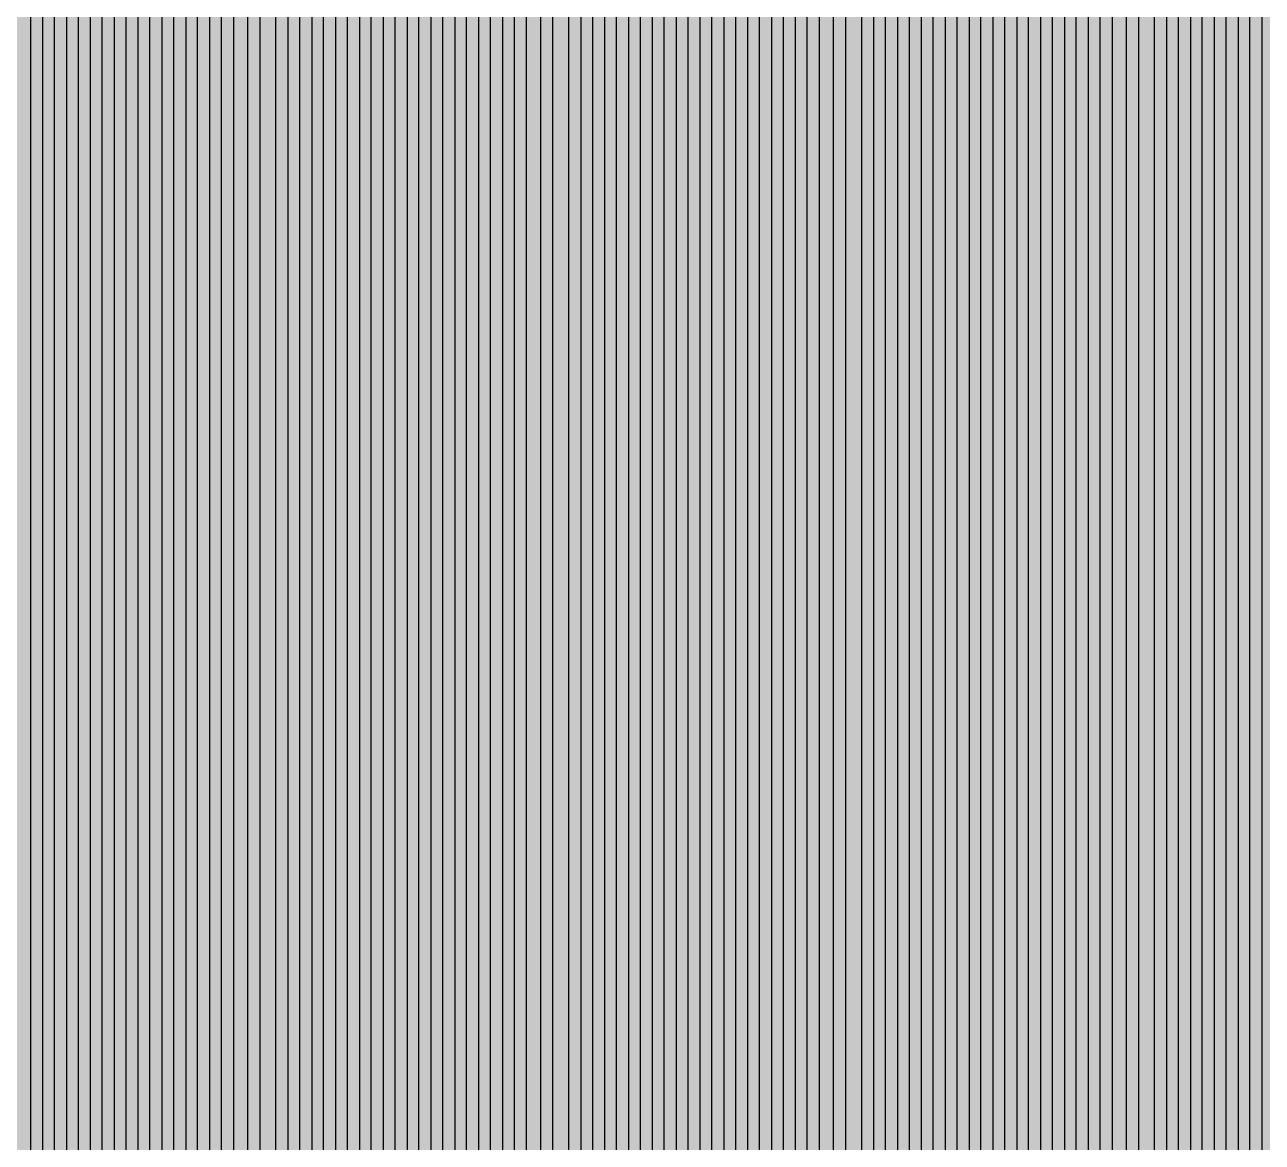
# Model space of a CAD drawing. Header units: metres. Extents: x -7220 to 10980, y -29667 to 1833.
# Drawn here: x 2239 to 2602.4, y -15556.4 to -15228.3 of the extents above; entities that cross this region are included whole.
import ezdxf

# ---------------------------------------------------------------- set-up
doc = ezdxf.new("R2010")
doc.units = ezdxf.units.M
doc.layers.add('Metal1', color=4, linetype='CONTINUOUS')
doc.layers.add('Polyimide', color=7, linetype='CONTINUOUS')

msp = doc.modelspace()

# ---------------------------------------------------------------- hatches: boundary and pattern name
at = {"layer": 'Polyimide'}
msp.add_hatch(color=7, dxfattribs=at).paths.add_polyline_path([(4099.45, -13861.55), (4142.64, -14152.77), (4214.18, -14438.35), (4313.36, -14715.55), (4439.24, -14981.69), (4590.59, -15234.21), (4765.97, -15470.68), (4963.68, -15688.82), (5181.82, -15886.53), (5418.29, -16061.91), (5670.81, -16213.26), (5936.95, -16339.14), (6214.15, -16438.32), (6499.73, -16509.85), (6790.95, -16553.05), (7085, -16567.5), (9980.38, -16567.5), (10058.79, -16571.35), (10136.45, -16582.87), (10212.6, -16601.95), (10286.52, -16628.4), (10357.49, -16661.96), (10424.83, -16702.32), (10487.89, -16749.09), (10546.06, -16801.81), (10598.78, -16859.98), (10645.55, -16923.04), (10685.91, -16990.38), (10719.48, -17061.35), (10745.93, -17135.27), (10765, -17211.43), (10776.52, -17289.08), (10780.38, -17367.5), (10780.38, -21957.3), (10741.61, -22012.91), (10705.97, -22070.59), (10673.58, -22130.14), (10644.53, -22191.39), (10618.92, -22254.16), (10596.82, -22318.25), (10578.3, -22383.46), (10563.41, -22449.6), (10552.21, -22516.46), (10544.72, -22583.84), (10540.97, -22651.53), (10540.97, -22719.32), (10544.72, -22787.01), (10552.21, -22854.38), (10563.41, -22921.24), (10578.3, -22987.38), (10596.82, -23052.6), (10618.92, -23116.68), (10644.53, -23179.45), (10673.58, -23240.71), (10705.97, -23300.26), (10741.61, -23357.93), (10780.38, -23413.54), (10780.38, -28667.5), (10776.52, -28745.91), (10765, -28823.57), (10745.93, -28899.73), (10719.48, -28973.65), (10685.91, -29044.62), (10645.55, -29111.96), (10598.78, -29175.01), (10546.06, -29233.19), (10487.89, -29285.91), (10424.83, -29332.68), (10357.49, -29373.04), (10286.52, -29406.6), (10212.6, -29433.05), (10136.45, -29452.13), (10058.79, -29463.65), (9980.38, -29467.5), (-6219.63, -29467.5), (-6298.04, -29463.65), (-6375.7, -29452.13), (-6451.85, -29433.05), (-6525.77, -29406.6), (-6596.74, -29373.04), (-6664.08, -29332.68), (-6727.14, -29285.91), (-6785.31, -29233.19), (-6838.03, -29175.01), (-6884.8, -29111.96), (-6925.16, -29044.62), (-6958.73, -28973.65), (-6985.18, -28899.73), (-7004.25, -28823.57), (-7015.77, -28745.91), (-7019.63, -28667.5), (-7019.63, -23426.32), (-6979.36, -23370.07), (-6942.33, -23311.63), (-6908.66, -23251.2), (-6878.45, -23188.96), (-6851.81, -23125.12), (-6828.81, -23059.88), (-6809.53, -22993.44), (-6794.04, -22926.02), (-6782.37, -22857.83), (-6774.57, -22789.09), (-6770.67, -22720.02), (-6770.67, -22650.84), (-6774.57, -22581.77), (-6782.37, -22513.03), (-6794.04, -22444.84), (-6809.53, -22377.42), (-6828.81, -22310.98), (-6851.81, -22245.74), (-6878.45, -22181.89), (-6908.66, -22119.66), (-6942.33, -22059.22), (-6979.36, -22000.79), (-7019.63, -21944.54), (-7019.63, -17367.5), (-7015.77, -17289.08), (-7004.25, -17211.43), (-6985.18, -17135.27), (-6958.73, -17061.35), (-6925.16, -16990.38), (-6884.8, -16923.04), (-6838.03, -16859.98), (-6785.31, -16801.81), (-6727.14, -16749.09), (-6664.08, -16702.32), (-6596.74, -16661.96), (-6525.77, -16628.4), (-6451.85, -16601.95), (-6375.7, -16582.87), (-6298.04, -16571.35), (-6219.63, -16567.5), (-3314, -16567.5), (-3019.95, -16553.05), (-2728.73, -16509.85), (-2443.15, -16438.32), (-2165.95, -16339.14), (-1899.81, -16213.26), (-1647.29, -16061.91), (-1410.82, -15886.53), (-1192.68, -15688.82), (-994.97, -15470.68), (-819.59, -15234.21), (-668.24, -14981.69), (-542.36, -14715.55), (-443.18, -14438.35), (-371.64, -14152.77), (-328.45, -13861.55), (-314, -13567.5), (-314, -13373.48), (-317.45, -13328.11), (-327.72, -13283.78), (-344.58, -13241.52), (-367.63, -13202.3), (-396.35, -13167.01), (-430.08, -13136.47), (-468.03, -13111.38), (-509.35, -13092.32), (-509.35, -13092.32), (-578.18, -13061.27), (-642.2, -13021.24), (-700.26, -12972.96), (-751.3, -12917.31), (-794.39, -12855.3), (-828.74, -12788.06), (-853.73, -12716.8), (-868.91, -12642.84), (-874, -12567.5), (-868.91, -12492.16), (-853.73, -12418.19), (-828.74, -12346.94), (-794.39, -12279.7), (-751.3, -12217.69), (-700.26, -12162.04), (-642.2, -12113.76), (-578.18, -12073.73), (-509.35, -12042.68), (-509.35, -12042.68), (-468.03, -12023.62), (-430.08, -11998.53), (-396.35, -11967.99), (-367.63, -11932.7), (-344.58, -11893.47), (-327.72, -11851.21), (-317.45, -11806.89), (-314, -11761.52), (-314, -11074.31), (-317.45, -11028.94), (-327.72, -10984.62), (-344.58, -10942.36), (-367.63, -10903.13), (-396.35, -10867.84), (-430.08, -10837.3), (-468.03, -10812.21), (-509.35, -10793.16), (-509.35, -10793.16), (-578.18, -10762.1), (-642.2, -10722.07), (-700.26, -10673.8), (-751.3, -10618.15), (-794.39, -10556.13), (-828.74, -10488.89), (-853.73, -10417.64), (-868.91, -10343.67), (-874, -10268.33), (-868.91, -10192.99), (-853.73, -10119.03), (-828.74, -10047.77), (-794.39, -9980.53), (-751.3, -9918.52), (-700.26, -9862.87), (-642.2, -9814.59), (-578.18, -9774.56), (-509.35, -9743.51), (-509.35, -9743.51), (-468.03, -9724.45), (-430.08, -9699.36), (-396.35, -9668.82), (-367.63, -9633.53), (-344.58, -9594.31), (-327.72, -9552.05), (-317.45, -9507.72), (-314, -9462.35), (-314, -8775.14), (-317.45, -8729.78), (-327.72, -8685.45), (-344.58, -8643.19), (-367.63, -8603.96), (-396.35, -8568.68), (-430.08, -8538.14), (-468.03, -8513.05), (-509.35, -8493.99), (-509.35, -8493.99), (-578.18, -8462.94), (-642.2, -8422.91), (-700.26, -8374.63), (-751.3, -8318.98), (-794.39, -8256.97), (-828.74, -8189.73), (-853.73, -8118.47), (-868.91, -8044.5), (-874, -7969.17), (-868.91, -7893.83), (-853.73, -7819.86), (-828.74, -7748.61), (-794.39, -7681.36), (-751.3, -7619.35), (-700.26, -7563.7), (-642.2, -7515.42), (-578.18, -7475.4), (-509.35, -7444.34), (-509.35, -7444.34), (-468.03, -7425.28), (-430.08, -7400.2), (-396.35, -7369.66), (-367.63, -7334.37), (-344.58, -7295.14), (-327.72, -7252.88), (-317.45, -7208.56), (-314, -7163.19), (-314, -6475.98), (-317.45, -6430.61), (-327.72, -6386.29), (-344.58, -6344.02), (-367.63, -6304.8), (-396.35, -6269.51), (-430.08, -6238.97), (-468.03, -6213.88), (-509.35, -6194.82), (-509.35, -6194.82), (-578.18, -6163.77), (-642.2, -6123.74), (-700.26, -6075.46), (-751.3, -6019.81), (-794.39, -5957.8), (-828.74, -5890.56), (-853.73, -5819.31), (-868.91, -5745.34), (-874, -5670), (-868.91, -5594.66), (-853.73, -5520.69), (-828.74, -5449.44), (-794.39, -5382.2), (-751.3, -5320.19), (-700.26, -5264.54), (-642.2, -5216.26), (-578.18, -5176.23), (-509.35, -5145.18), (-509.35, -5145.18), (-468.03, -5126.12), (-430.08, -5101.03), (-396.35, -5070.49), (-367.63, -5035.2), (-344.58, -4995.98), (-327.72, -4953.71), (-317.45, -4909.39), (-314, -4864.02), (-314, 380), (-314, 1532.5), (-269, 1532.5), (-268.78, 1525.63), (-268.1, 1518.79), (-266.98, 1512.02), (-265.42, 1505.32), (-263.43, 1498.75), (-261.01, 1492.32), (-258.17, 1486.06), (-254.93, 1480), (-251.3, 1474.17), (-247.3, 1468.58), (-242.94, 1463.27), (-238.25, 1458.25), (-233.23, 1453.56), (-227.92, 1449.2), (-222.33, 1445.2), (-216.5, 1441.57), (-210.44, 1438.33), (-204.18, 1435.49), (-197.75, 1433.07), (-191.18, 1431.08), (-184.48, 1429.52), (-177.71, 1428.4), (-170.87, 1427.72), (-164, 1427.5), (-157.13, 1427.72), (-150.29, 1428.4), (-143.52, 1429.52), (-136.82, 1431.08), (-130.25, 1433.07), (-123.82, 1435.49), (-117.56, 1438.33), (-111.5, 1441.57), (-105.67, 1445.2), (-100.08, 1449.2), (-94.77, 1453.56), (-89.75, 1458.25), (-85.06, 1463.27), (-80.7, 1468.58), (-76.7, 1474.17), (-73.07, 1480), (-69.83, 1486.06), (-66.99, 1492.32), (-64.57, 1498.75), (-62.58, 1505.32), (-61.02, 1512.02), (-59.9, 1518.79), (-59.22, 1525.63), (-59, 1532.5), (1786, 1532.5), (3835, 1532.5), (3835.21, 1539.04), (3835.86, 1545.55), (3836.92, 1552.01), (3838.41, 1558.38), (3840.31, 1564.64), (3842.61, 1570.77), (3845.31, 1576.73), (3848.4, 1582.5), (3851.85, 1588.06), (3855.66, 1593.38), (3859.82, 1598.43), (3864.29, 1603.21), (3869.07, 1607.68), (3874.12, 1611.84), (3879.44, 1615.65), (3885, 1619.1), (3890.77, 1622.19), (3896.73, 1624.89), (3902.86, 1627.19), (3909.12, 1629.09), (3915.49, 1630.58), (3921.95, 1631.64), (3928.46, 1632.29), (3935, 1632.5), (3941.54, 1632.29), (3948.05, 1631.64), (3954.51, 1630.58), (3960.88, 1629.09), (3967.14, 1627.19), (3973.27, 1624.89), (3979.23, 1622.19), (3985, 1619.1), (3990.56, 1615.65), (3995.88, 1611.84), (4000.93, 1607.68), (4005.71, 1603.21), (4010.18, 1598.43), (4014.34, 1593.38), (4018.15, 1588.06), (4021.6, 1582.5), (4024.69, 1576.73), (4027.39, 1570.77), (4029.69, 1564.64), (4031.59, 1558.38), (4033.08, 1552.01), (4034.14, 1545.55), (4034.79, 1539.04), (4035, 1532.5), (4085, 1532.5), (4085, 380), (4085, 330), (4085, -4864.02), (4088.45, -4909.39), (4098.72, -4953.71), (4115.58, -4995.98), (4138.63, -5035.2), (4167.35, -5070.49), (4201.08, -5101.03), (4239.03, -5126.12), (4280.35, -5145.18), (4280.35, -5145.18), (4349.18, -5176.23), (4413.2, -5216.26), (4471.26, -5264.54), (4522.3, -5320.19), (4565.39, -5382.2), (4599.74, -5449.44), (4624.73, -5520.69), (4639.91, -5594.66), (4645, -5670), (4639.91, -5745.34), (4624.73, -5819.31), (4599.74, -5890.56), (4565.39, -5957.8), (4522.3, -6019.81), (4471.26, -6075.46), (4413.2, -6123.74), (4349.18, -6163.77), (4280.35, -6194.82), (4239.03, -6213.88), (4201.08, -6238.97), (4167.35, -6269.51), (4138.63, -6304.8), (4115.58, -6344.02), (4098.72, -6386.29), (4088.45, -6430.61), (4085, -6475.98), (4085, -13567.5), (4099.45, -13861.55)])

# ---------------------------------------------------------------- linework, layer by layer
at = {"layer": 'Metal1'}
for points in [[(2240.75, -15575.7), (2240.75, -15552.84), (2240.75, -15529.98), (2240.75, -15507.13), (2240.75, -15484.27), (2240.75, -15461.41), (2240.75, -15438.56), (2240.75, -15415.7), (2240.75, -15392.84), (2240.75, -15369.99), (2240.75, -15347.13), (2240.75, -15324.27), (2240.75, -15301.42), (2240.75, -15278.56), (2240.75, -15255.7), (2240.75, -15232.85), (2240.75, -15209.99)], [(2244.25, -15209.99), (2244.25, -15232.85), (2244.25, -15255.7), (2244.25, -15278.56), (2244.25, -15301.42), (2244.25, -15324.27), (2244.25, -15347.13), (2244.25, -15369.99), (2244.25, -15392.84), (2244.25, -15415.7), (2244.25, -15438.56), (2244.25, -15461.41), (2244.25, -15484.27), (2244.25, -15507.13), (2244.25, -15529.98), (2244.25, -15552.84), (2244.25, -15575.7)], [(2247.75, -15575.7), (2247.75, -15552.84), (2247.75, -15529.98), (2247.75, -15507.13), (2247.75, -15484.27), (2247.75, -15461.41), (2247.75, -15438.56), (2247.75, -15415.7), (2247.75, -15392.84), (2247.75, -15369.99), (2247.75, -15347.13), (2247.75, -15324.27), (2247.75, -15301.42), (2247.75, -15278.56), (2247.75, -15255.7), (2247.75, -15232.85), (2247.75, -15209.99)], [(2251.25, -15209.99), (2251.25, -15232.85), (2251.25, -15255.7), (2251.25, -15278.56), (2251.25, -15301.42), (2251.25, -15324.27), (2251.25, -15347.13), (2251.25, -15369.99), (2251.25, -15392.84), (2251.25, -15415.7), (2251.25, -15438.56), (2251.25, -15461.41), (2251.25, -15484.27), (2251.25, -15507.13), (2251.25, -15529.98), (2251.25, -15552.84), (2251.25, -15575.7)], [(2254.75, -15575.7), (2254.75, -15552.84), (2254.75, -15529.98), (2254.75, -15507.13), (2254.75, -15484.27), (2254.75, -15461.41), (2254.75, -15438.56), (2254.75, -15415.7), (2254.75, -15392.84), (2254.75, -15369.99), (2254.75, -15347.13), (2254.75, -15324.27), (2254.75, -15301.42), (2254.75, -15278.56), (2254.75, -15255.7), (2254.75, -15232.85), (2254.75, -15209.99)], [(2258.25, -15209.99), (2258.25, -15232.85), (2258.25, -15255.7), (2258.25, -15278.56), (2258.25, -15301.42), (2258.25, -15324.27), (2258.25, -15347.13), (2258.25, -15369.99), (2258.25, -15392.84), (2258.25, -15415.7), (2258.25, -15438.56), (2258.25, -15461.41), (2258.25, -15484.27), (2258.25, -15507.13), (2258.25, -15529.98), (2258.25, -15552.84), (2258.25, -15575.7)], [(2261.75, -15575.7), (2261.75, -15552.84), (2261.75, -15529.98), (2261.75, -15507.13), (2261.75, -15484.27), (2261.75, -15461.41), (2261.75, -15438.56), (2261.75, -15415.7), (2261.75, -15392.84), (2261.75, -15369.99), (2261.75, -15347.13), (2261.75, -15324.27), (2261.75, -15301.42), (2261.75, -15278.56), (2261.75, -15255.7), (2261.75, -15232.85), (2261.75, -15209.99)], [(2265.25, -15209.99), (2265.25, -15232.85), (2265.25, -15255.7), (2265.25, -15278.56), (2265.25, -15301.42), (2265.25, -15324.27), (2265.25, -15347.13), (2265.25, -15369.99), (2265.25, -15392.84), (2265.25, -15415.7), (2265.25, -15438.56), (2265.25, -15461.41), (2265.25, -15484.27), (2265.25, -15507.13), (2265.25, -15529.98), (2265.25, -15552.84), (2265.25, -15575.7)], [(2268.75, -15575.7), (2268.75, -15552.84), (2268.75, -15529.98), (2268.75, -15507.13), (2268.75, -15484.27), (2268.75, -15461.41), (2268.75, -15438.56), (2268.75, -15415.7), (2268.75, -15392.84), (2268.75, -15369.99), (2268.75, -15347.13), (2268.75, -15324.27), (2268.75, -15301.42), (2268.75, -15278.56), (2268.75, -15255.7), (2268.75, -15232.85), (2268.75, -15209.99)], [(2272.25, -15209.99), (2272.25, -15232.85), (2272.25, -15255.7), (2272.25, -15278.56), (2272.25, -15301.42), (2272.25, -15324.27), (2272.25, -15347.13), (2272.25, -15369.99), (2272.25, -15392.84), (2272.25, -15415.7), (2272.25, -15438.56), (2272.25, -15461.41), (2272.25, -15484.27), (2272.25, -15507.13), (2272.25, -15529.98), (2272.25, -15552.84), (2272.25, -15575.7)], [(2275.75, -15575.7), (2275.75, -15552.84), (2275.75, -15529.98), (2275.75, -15507.13), (2275.75, -15484.27), (2275.75, -15461.41), (2275.75, -15438.56), (2275.75, -15415.7), (2275.75, -15392.84), (2275.75, -15369.99), (2275.75, -15347.13), (2275.75, -15324.27), (2275.75, -15301.42), (2275.75, -15278.56), (2275.75, -15255.7), (2275.75, -15232.85), (2275.75, -15209.99)], [(2279.25, -15209.99), (2279.25, -15232.85), (2279.25, -15255.7), (2279.25, -15278.56), (2279.25, -15301.42), (2279.25, -15324.27), (2279.25, -15347.13), (2279.25, -15369.99), (2279.25, -15392.84), (2279.25, -15415.7), (2279.25, -15438.56), (2279.25, -15461.41), (2279.25, -15484.27), (2279.25, -15507.13), (2279.25, -15529.98), (2279.25, -15552.84), (2279.25, -15575.7)], [(2282.75, -15575.7), (2282.75, -15552.84), (2282.75, -15529.98), (2282.75, -15507.13), (2282.75, -15484.27), (2282.75, -15461.41), (2282.75, -15438.56), (2282.75, -15415.7), (2282.75, -15392.84), (2282.75, -15369.99), (2282.75, -15347.13), (2282.75, -15324.27), (2282.75, -15301.42), (2282.75, -15278.56), (2282.75, -15255.7), (2282.75, -15232.85), (2282.75, -15209.99)], [(2286.25, -15209.99), (2286.25, -15232.85), (2286.25, -15255.7), (2286.25, -15278.56), (2286.25, -15301.42), (2286.25, -15324.27), (2286.25, -15347.13), (2286.25, -15369.99), (2286.25, -15392.84), (2286.25, -15415.7), (2286.25, -15438.56), (2286.25, -15461.41), (2286.25, -15484.27), (2286.25, -15507.13), (2286.25, -15529.98), (2286.25, -15552.84), (2286.25, -15575.7)], [(2289.75, -15575.7), (2289.75, -15552.84), (2289.75, -15529.98), (2289.75, -15507.13), (2289.75, -15484.27), (2289.75, -15461.41), (2289.75, -15438.56), (2289.75, -15415.7), (2289.75, -15392.84), (2289.75, -15369.99), (2289.75, -15347.13), (2289.75, -15324.27), (2289.75, -15301.42), (2289.75, -15278.56), (2289.75, -15255.7), (2289.75, -15232.85), (2289.75, -15209.99)], [(2293.25, -15209.99), (2293.25, -15232.85), (2293.25, -15255.7), (2293.25, -15278.56), (2293.25, -15301.42), (2293.25, -15324.27), (2293.25, -15347.13), (2293.25, -15369.99), (2293.25, -15392.84), (2293.25, -15415.7), (2293.25, -15438.56), (2293.25, -15461.41), (2293.25, -15484.27), (2293.25, -15507.13), (2293.25, -15529.98), (2293.25, -15552.84), (2293.25, -15575.7)], [(2296.75, -15575.7), (2296.75, -15552.84), (2296.75, -15529.98), (2296.75, -15507.13), (2296.75, -15484.27), (2296.75, -15461.41), (2296.75, -15438.56), (2296.75, -15415.7), (2296.75, -15392.84), (2296.75, -15369.99), (2296.75, -15347.13), (2296.75, -15324.27), (2296.75, -15301.42), (2296.75, -15278.56), (2296.75, -15255.7), (2296.75, -15232.85), (2296.75, -15209.99)], [(2300.25, -15209.99), (2300.25, -15232.85), (2300.25, -15255.7), (2300.25, -15278.56), (2300.25, -15301.42), (2300.25, -15324.27), (2300.25, -15347.13), (2300.25, -15369.99), (2300.25, -15392.84), (2300.25, -15415.7), (2300.25, -15438.56), (2300.25, -15461.41), (2300.25, -15484.27), (2300.25, -15507.13), (2300.25, -15529.98), (2300.25, -15552.84), (2300.25, -15575.7)], [(2304.5, -15575.7), (2304.5, -15552.84), (2304.5, -15529.98), (2304.5, -15507.13), (2304.5, -15484.27), (2304.5, -15461.41), (2304.5, -15438.56), (2304.5, -15415.7), (2304.5, -15392.84), (2304.5, -15369.99), (2304.5, -15347.13), (2304.5, -15324.27), (2304.5, -15301.42), (2304.5, -15278.56), (2304.5, -15255.7), (2304.5, -15232.85), (2304.5, -15209.99)], [(2308, -15209.99), (2308, -15232.85), (2308, -15255.7), (2308, -15278.56), (2308, -15301.42), (2308, -15324.27), (2308, -15347.13), (2308, -15369.99), (2308, -15392.84), (2308, -15415.7), (2308, -15438.56), (2308, -15461.41), (2308, -15484.27), (2308, -15507.13), (2308, -15529.98), (2308, -15552.84), (2308, -15575.7)], [(2312.75, -15575.7), (2312.75, -15552.84), (2312.75, -15529.98), (2312.75, -15507.13), (2312.75, -15484.27), (2312.75, -15461.41), (2312.75, -15438.56), (2312.75, -15415.7), (2312.75, -15392.84), (2312.75, -15369.99), (2312.75, -15347.13), (2312.75, -15324.27), (2312.75, -15301.42), (2312.75, -15278.56), (2312.75, -15255.7), (2312.75, -15232.85), (2312.75, -15209.99)], [(2316.25, -15209.99), (2316.25, -15232.85), (2316.25, -15255.7), (2316.25, -15278.56), (2316.25, -15301.42), (2316.25, -15324.27), (2316.25, -15347.13), (2316.25, -15369.99), (2316.25, -15392.84), (2316.25, -15415.7), (2316.25, -15438.56), (2316.25, -15461.41), (2316.25, -15484.27), (2316.25, -15507.13), (2316.25, -15529.98), (2316.25, -15552.84), (2316.25, -15575.7)], [(2319.75, -15575.7), (2319.75, -15552.84), (2319.75, -15529.98), (2319.75, -15507.13), (2319.75, -15484.27), (2319.75, -15461.41), (2319.75, -15438.56), (2319.75, -15415.7), (2319.75, -15392.84), (2319.75, -15369.99), (2319.75, -15347.13), (2319.75, -15324.27), (2319.75, -15301.42), (2319.75, -15278.56), (2319.75, -15255.7), (2319.75, -15232.85), (2319.75, -15209.99)], [(2323.25, -15209.99), (2323.25, -15232.85), (2323.25, -15255.7), (2323.25, -15278.56), (2323.25, -15301.42), (2323.25, -15324.27), (2323.25, -15347.13), (2323.25, -15369.99), (2323.25, -15392.84), (2323.25, -15415.7), (2323.25, -15438.56), (2323.25, -15461.41), (2323.25, -15484.27), (2323.25, -15507.13), (2323.25, -15529.98), (2323.25, -15552.84), (2323.25, -15575.7)], [(2326.75, -15575.7), (2326.75, -15552.84), (2326.75, -15529.98), (2326.75, -15507.13), (2326.75, -15484.27), (2326.75, -15461.41), (2326.75, -15438.56), (2326.75, -15415.7), (2326.75, -15392.84), (2326.75, -15369.99), (2326.75, -15347.13), (2326.75, -15324.27), (2326.75, -15301.42), (2326.75, -15278.56), (2326.75, -15255.7), (2326.75, -15232.85), (2326.75, -15209.99)], [(2330.25, -15209.99), (2330.25, -15232.85), (2330.25, -15255.7), (2330.25, -15278.56), (2330.25, -15301.42), (2330.25, -15324.27), (2330.25, -15347.13), (2330.25, -15369.99), (2330.25, -15392.84), (2330.25, -15415.7), (2330.25, -15438.56), (2330.25, -15461.41), (2330.25, -15484.27), (2330.25, -15507.13), (2330.25, -15529.98), (2330.25, -15552.84), (2330.25, -15575.7)], [(2333.75, -15575.7), (2333.75, -15552.84), (2333.75, -15529.98), (2333.75, -15507.13), (2333.75, -15484.27), (2333.75, -15461.41), (2333.75, -15438.56), (2333.75, -15415.7), (2333.75, -15392.84), (2333.75, -15369.99), (2333.75, -15347.13), (2333.75, -15324.27), (2333.75, -15301.42), (2333.75, -15278.56), (2333.75, -15255.7), (2333.75, -15232.85), (2333.75, -15209.99)], [(2337.25, -15209.99), (2337.25, -15232.85), (2337.25, -15255.7), (2337.25, -15278.56), (2337.25, -15301.42), (2337.25, -15324.27), (2337.25, -15347.13), (2337.25, -15369.99), (2337.25, -15392.84), (2337.25, -15415.7), (2337.25, -15438.56), (2337.25, -15461.41), (2337.25, -15484.27), (2337.25, -15507.13), (2337.25, -15529.98), (2337.25, -15552.84), (2337.25, -15575.7)], [(2340.75, -15575.7), (2340.75, -15552.84), (2340.75, -15529.98), (2340.75, -15507.13), (2340.75, -15484.27), (2340.75, -15461.41), (2340.75, -15438.56), (2340.75, -15415.7), (2340.75, -15392.84), (2340.75, -15369.99), (2340.75, -15347.13), (2340.75, -15324.27), (2340.75, -15301.42), (2340.75, -15278.56), (2340.75, -15255.7), (2340.75, -15232.85), (2340.75, -15209.99)], [(2344.25, -15209.99), (2344.25, -15232.85), (2344.25, -15255.7), (2344.25, -15278.56), (2344.25, -15301.42), (2344.25, -15324.27), (2344.25, -15347.13), (2344.25, -15369.99), (2344.25, -15392.84), (2344.25, -15415.7), (2344.25, -15438.56), (2344.25, -15461.41), (2344.25, -15484.27), (2344.25, -15507.13), (2344.25, -15529.98), (2344.25, -15552.84), (2344.25, -15575.7)], [(2347.75, -15575.7), (2347.75, -15552.84), (2347.75, -15529.98), (2347.75, -15507.13), (2347.75, -15484.27), (2347.75, -15461.41), (2347.75, -15438.56), (2347.75, -15415.7), (2347.75, -15392.84), (2347.75, -15369.99), (2347.75, -15347.13), (2347.75, -15324.27), (2347.75, -15301.42), (2347.75, -15278.56), (2347.75, -15255.7), (2347.75, -15232.85), (2347.75, -15209.99)], [(2351.25, -15209.99), (2351.25, -15232.85), (2351.25, -15255.7), (2351.25, -15278.56), (2351.25, -15301.42), (2351.25, -15324.27), (2351.25, -15347.13), (2351.25, -15369.99), (2351.25, -15392.84), (2351.25, -15415.7), (2351.25, -15438.56), (2351.25, -15461.41), (2351.25, -15484.27), (2351.25, -15507.13), (2351.25, -15529.98), (2351.25, -15552.84), (2351.25, -15575.7)], [(2354.75, -15575.7), (2354.75, -15552.84), (2354.75, -15529.98), (2354.75, -15507.13), (2354.75, -15484.27), (2354.75, -15461.41), (2354.75, -15438.56), (2354.75, -15415.7), (2354.75, -15392.84), (2354.75, -15369.99), (2354.75, -15347.13), (2354.75, -15324.27), (2354.75, -15301.42), (2354.75, -15278.56), (2354.75, -15255.7), (2354.75, -15232.85), (2354.75, -15209.99)], [(2358.25, -15209.99), (2358.25, -15232.85), (2358.25, -15255.7), (2358.25, -15278.56), (2358.25, -15301.42), (2358.25, -15324.27), (2358.25, -15347.13), (2358.25, -15369.99), (2358.25, -15392.84), (2358.25, -15415.7), (2358.25, -15438.56), (2358.25, -15461.41), (2358.25, -15484.27), (2358.25, -15507.13), (2358.25, -15529.98), (2358.25, -15552.84), (2358.25, -15575.7)], [(2361.75, -15575.7), (2361.75, -15552.84), (2361.75, -15529.98), (2361.75, -15507.13), (2361.75, -15484.27), (2361.75, -15461.41), (2361.75, -15438.56), (2361.75, -15415.7), (2361.75, -15392.84), (2361.75, -15369.99), (2361.75, -15347.13), (2361.75, -15324.27), (2361.75, -15301.42), (2361.75, -15278.56), (2361.75, -15255.7), (2361.75, -15232.85), (2361.75, -15209.99)], [(2365.25, -15209.99), (2365.25, -15232.85), (2365.25, -15255.7), (2365.25, -15278.56), (2365.25, -15301.42), (2365.25, -15324.27), (2365.25, -15347.13), (2365.25, -15369.99), (2365.25, -15392.84), (2365.25, -15415.7), (2365.25, -15438.56), (2365.25, -15461.41), (2365.25, -15484.27), (2365.25, -15507.13), (2365.25, -15529.98), (2365.25, -15552.84), (2365.25, -15575.7)], [(2368.75, -15575.7), (2368.75, -15552.84), (2368.75, -15529.98), (2368.75, -15507.13), (2368.75, -15484.27), (2368.75, -15461.41), (2368.75, -15438.56), (2368.75, -15415.7), (2368.75, -15392.84), (2368.75, -15369.99), (2368.75, -15347.13), (2368.75, -15324.27), (2368.75, -15301.42), (2368.75, -15278.56), (2368.75, -15255.7), (2368.75, -15232.85), (2368.75, -15209.99)], [(2372.25, -15209.99), (2372.25, -15232.85), (2372.25, -15255.7), (2372.25, -15278.56), (2372.25, -15301.42), (2372.25, -15324.27), (2372.25, -15347.13), (2372.25, -15369.99), (2372.25, -15392.84), (2372.25, -15415.7), (2372.25, -15438.56), (2372.25, -15461.41), (2372.25, -15484.27), (2372.25, -15507.13), (2372.25, -15529.98), (2372.25, -15552.84), (2372.25, -15575.7)], [(2375.75, -15575.7), (2375.75, -15552.84), (2375.75, -15529.98), (2375.75, -15507.13), (2375.75, -15484.27), (2375.75, -15461.41), (2375.75, -15438.56), (2375.75, -15415.7), (2375.75, -15392.84), (2375.75, -15369.99), (2375.75, -15347.13), (2375.75, -15324.27), (2375.75, -15301.42), (2375.75, -15278.56), (2375.75, -15255.7), (2375.75, -15232.85), (2375.75, -15209.99)], [(2379.25, -15209.99), (2379.25, -15232.85), (2379.25, -15255.7), (2379.25, -15278.56), (2379.25, -15301.42), (2379.25, -15324.27), (2379.25, -15347.13), (2379.25, -15369.99), (2379.25, -15392.84), (2379.25, -15415.7), (2379.25, -15438.56), (2379.25, -15461.41), (2379.25, -15484.27), (2379.25, -15507.13), (2379.25, -15529.98), (2379.25, -15552.84), (2379.25, -15575.7)], [(2382.75, -15575.7), (2382.75, -15552.84), (2382.75, -15529.98), (2382.75, -15507.13), (2382.75, -15484.27), (2382.75, -15461.41), (2382.75, -15438.56), (2382.75, -15415.7), (2382.75, -15392.84), (2382.75, -15369.99), (2382.75, -15347.13), (2382.75, -15324.27), (2382.75, -15301.42), (2382.75, -15278.56), (2382.75, -15255.7), (2382.75, -15232.85), (2382.75, -15209.99)], [(2386.25, -15209.99), (2386.25, -15232.85), (2386.25, -15255.7), (2386.25, -15278.56), (2386.25, -15301.42), (2386.25, -15324.27), (2386.25, -15347.13), (2386.25, -15369.99), (2386.25, -15392.84), (2386.25, -15415.7), (2386.25, -15438.56), (2386.25, -15461.41), (2386.25, -15484.27), (2386.25, -15507.13), (2386.25, -15529.98), (2386.25, -15552.84), (2386.25, -15575.7)], [(2390.5, -15575.7), (2390.5, -15552.84), (2390.5, -15529.98), (2390.5, -15507.13), (2390.5, -15484.27), (2390.5, -15461.41), (2390.5, -15438.56), (2390.5, -15415.7), (2390.5, -15392.84), (2390.5, -15369.99), (2390.5, -15347.13), (2390.5, -15324.27), (2390.5, -15301.42), (2390.5, -15278.56), (2390.5, -15255.7), (2390.5, -15232.85), (2390.5, -15209.99)], [(2394, -15209.99), (2394, -15232.85), (2394, -15255.7), (2394, -15278.56), (2394, -15301.42), (2394, -15324.27), (2394, -15347.13), (2394, -15369.99), (2394, -15392.84), (2394, -15415.7), (2394, -15438.56), (2394, -15461.41), (2394, -15484.27), (2394, -15507.13), (2394, -15529.98), (2394, -15552.84), (2394, -15575.7)], [(2398.75, -15575.7), (2398.75, -15552.84), (2398.75, -15529.98), (2398.75, -15507.13), (2398.75, -15484.27), (2398.75, -15461.41), (2398.75, -15438.56), (2398.75, -15415.7), (2398.75, -15392.84), (2398.75, -15369.99), (2398.75, -15347.13), (2398.75, -15324.27), (2398.75, -15301.42), (2398.75, -15278.56), (2398.75, -15255.7), (2398.75, -15232.85), (2398.75, -15209.99)], [(2402.25, -15209.99), (2402.25, -15232.85), (2402.25, -15255.7), (2402.25, -15278.56), (2402.25, -15301.42), (2402.25, -15324.27), (2402.25, -15347.13), (2402.25, -15369.99), (2402.25, -15392.84), (2402.25, -15415.7), (2402.25, -15438.56), (2402.25, -15461.41), (2402.25, -15484.27), (2402.25, -15507.13), (2402.25, -15529.98), (2402.25, -15552.84), (2402.25, -15575.7)], [(2405.75, -15575.7), (2405.75, -15552.84), (2405.75, -15529.98), (2405.75, -15507.13), (2405.75, -15484.27), (2405.75, -15461.41), (2405.75, -15438.56), (2405.75, -15415.7), (2405.75, -15392.84), (2405.75, -15369.99), (2405.75, -15347.13), (2405.75, -15324.27), (2405.75, -15301.42), (2405.75, -15278.56), (2405.75, -15255.7), (2405.75, -15232.85), (2405.75, -15209.99)], [(2409.25, -15209.99), (2409.25, -15232.85), (2409.25, -15255.7), (2409.25, -15278.56), (2409.25, -15301.42), (2409.25, -15324.27), (2409.25, -15347.13), (2409.25, -15369.99), (2409.25, -15392.84), (2409.25, -15415.7), (2409.25, -15438.56), (2409.25, -15461.41), (2409.25, -15484.27), (2409.25, -15507.13), (2409.25, -15529.98), (2409.25, -15552.84), (2409.25, -15575.7)], [(2412.75, -15575.7), (2412.75, -15552.84), (2412.75, -15529.98), (2412.75, -15507.13), (2412.75, -15484.27), (2412.75, -15461.41), (2412.75, -15438.56), (2412.75, -15415.7), (2412.75, -15392.84), (2412.75, -15369.99), (2412.75, -15347.13), (2412.75, -15324.27), (2412.75, -15301.42), (2412.75, -15278.56), (2412.75, -15255.7), (2412.75, -15232.85), (2412.75, -15209.99)], [(2416.25, -15209.99), (2416.25, -15232.85), (2416.25, -15255.7), (2416.25, -15278.56), (2416.25, -15301.42), (2416.25, -15324.27), (2416.25, -15347.13), (2416.25, -15369.99), (2416.25, -15392.84), (2416.25, -15415.7), (2416.25, -15438.56), (2416.25, -15461.41), (2416.25, -15484.27), (2416.25, -15507.13), (2416.25, -15529.98), (2416.25, -15552.84), (2416.25, -15575.7)], [(2419.75, -15575.7), (2419.75, -15552.84), (2419.75, -15529.98), (2419.75, -15507.13), (2419.75, -15484.27), (2419.75, -15461.41), (2419.75, -15438.56), (2419.75, -15415.7), (2419.75, -15392.84), (2419.75, -15369.99), (2419.75, -15347.13), (2419.75, -15324.27), (2419.75, -15301.42), (2419.75, -15278.56), (2419.75, -15255.7), (2419.75, -15232.85), (2419.75, -15209.99)], [(2423.25, -15209.99), (2423.25, -15232.85), (2423.25, -15255.7), (2423.25, -15278.56), (2423.25, -15301.42), (2423.25, -15324.27), (2423.25, -15347.13), (2423.25, -15369.99), (2423.25, -15392.84), (2423.25, -15415.7), (2423.25, -15438.56), (2423.25, -15461.41), (2423.25, -15484.27), (2423.25, -15507.13), (2423.25, -15529.98), (2423.25, -15552.84), (2423.25, -15575.7)], [(2426.75, -15575.7), (2426.75, -15552.84), (2426.75, -15529.98), (2426.75, -15507.13), (2426.75, -15484.27), (2426.75, -15461.41), (2426.75, -15438.56), (2426.75, -15415.7), (2426.75, -15392.84), (2426.75, -15369.99), (2426.75, -15347.13), (2426.75, -15324.27), (2426.75, -15301.42), (2426.75, -15278.56), (2426.75, -15255.7), (2426.75, -15232.85), (2426.75, -15209.99)], [(2430.25, -15209.99), (2430.25, -15232.85), (2430.25, -15255.7), (2430.25, -15278.56), (2430.25, -15301.42), (2430.25, -15324.27), (2430.25, -15347.13), (2430.25, -15369.99), (2430.25, -15392.84), (2430.25, -15415.7), (2430.25, -15438.56), (2430.25, -15461.41), (2430.25, -15484.27), (2430.25, -15507.13), (2430.25, -15529.98), (2430.25, -15552.84), (2430.25, -15575.7)], [(2433.75, -15575.7), (2433.75, -15552.84), (2433.75, -15529.98), (2433.75, -15507.13), (2433.75, -15484.27), (2433.75, -15461.41), (2433.75, -15438.56), (2433.75, -15415.7), (2433.75, -15392.84), (2433.75, -15369.99), (2433.75, -15347.13), (2433.75, -15324.27), (2433.75, -15301.42), (2433.75, -15278.56), (2433.75, -15255.7), (2433.75, -15232.85), (2433.75, -15209.99)], [(2437.25, -15209.99), (2437.25, -15232.85), (2437.25, -15255.7), (2437.25, -15278.56), (2437.25, -15301.42), (2437.25, -15324.27), (2437.25, -15347.13), (2437.25, -15369.99), (2437.25, -15392.84), (2437.25, -15415.7), (2437.25, -15438.56), (2437.25, -15461.41), (2437.25, -15484.27), (2437.25, -15507.13), (2437.25, -15529.98), (2437.25, -15552.84), (2437.25, -15575.7)], [(2440.75, -15575.7), (2440.75, -15552.84), (2440.75, -15529.98), (2440.75, -15507.13), (2440.75, -15484.27), (2440.75, -15461.41), (2440.75, -15438.56), (2440.75, -15415.7), (2440.75, -15392.84), (2440.75, -15369.99), (2440.75, -15347.13), (2440.75, -15324.27), (2440.75, -15301.42), (2440.75, -15278.56), (2440.75, -15255.7), (2440.75, -15232.85), (2440.75, -15209.99)], [(2444.25, -15209.99), (2444.25, -15232.85), (2444.25, -15255.7), (2444.25, -15278.56), (2444.25, -15301.42), (2444.25, -15324.27), (2444.25, -15347.13), (2444.25, -15369.99), (2444.25, -15392.84), (2444.25, -15415.7), (2444.25, -15438.56), (2444.25, -15461.41), (2444.25, -15484.27), (2444.25, -15507.13), (2444.25, -15529.98), (2444.25, -15552.84), (2444.25, -15575.7)], [(2447.75, -15575.7), (2447.75, -15552.84), (2447.75, -15529.98), (2447.75, -15507.13), (2447.75, -15484.27), (2447.75, -15461.41), (2447.75, -15438.56), (2447.75, -15415.7), (2447.75, -15392.84), (2447.75, -15369.99), (2447.75, -15347.13), (2447.75, -15324.27), (2447.75, -15301.42), (2447.75, -15278.56), (2447.75, -15255.7), (2447.75, -15232.85), (2447.75, -15209.99)], [(2451.25, -15209.99), (2451.25, -15232.85), (2451.25, -15255.7), (2451.25, -15278.56), (2451.25, -15301.42), (2451.25, -15324.27), (2451.25, -15347.13), (2451.25, -15369.99), (2451.25, -15392.84), (2451.25, -15415.7), (2451.25, -15438.56), (2451.25, -15461.41), (2451.25, -15484.27), (2451.25, -15507.13), (2451.25, -15529.98), (2451.25, -15552.84), (2451.25, -15575.7)], [(2454.75, -15575.7), (2454.75, -15552.84), (2454.75, -15529.98), (2454.75, -15507.13), (2454.75, -15484.27), (2454.75, -15461.41), (2454.75, -15438.56), (2454.75, -15415.7), (2454.75, -15392.84), (2454.75, -15369.99), (2454.75, -15347.13), (2454.75, -15324.27), (2454.75, -15301.42), (2454.75, -15278.56), (2454.75, -15255.7), (2454.75, -15232.85), (2454.75, -15209.99)], [(2458.25, -15209.99), (2458.25, -15232.85), (2458.25, -15255.7), (2458.25, -15278.56), (2458.25, -15301.42), (2458.25, -15324.27), (2458.25, -15347.13), (2458.25, -15369.99), (2458.25, -15392.84), (2458.25, -15415.7), (2458.25, -15438.56), (2458.25, -15461.41), (2458.25, -15484.27), (2458.25, -15507.13), (2458.25, -15529.98), (2458.25, -15552.84), (2458.25, -15575.7)], [(2461.75, -15575.7), (2461.75, -15552.84), (2461.75, -15529.98), (2461.75, -15507.13), (2461.75, -15484.27), (2461.75, -15461.41), (2461.75, -15438.56), (2461.75, -15415.7), (2461.75, -15392.84), (2461.75, -15369.99), (2461.75, -15347.13), (2461.75, -15324.27), (2461.75, -15301.42), (2461.75, -15278.56), (2461.75, -15255.7), (2461.75, -15232.85), (2461.75, -15209.99)], [(2465.25, -15209.99), (2465.25, -15232.85), (2465.25, -15255.7), (2465.25, -15278.56), (2465.25, -15301.42), (2465.25, -15324.27), (2465.25, -15347.13), (2465.25, -15369.99), (2465.25, -15392.84), (2465.25, -15415.7), (2465.25, -15438.56), (2465.25, -15461.41), (2465.25, -15484.27), (2465.25, -15507.13), (2465.25, -15529.98), (2465.25, -15552.84), (2465.25, -15575.7)], [(2468.75, -15575.7), (2468.75, -15552.84), (2468.75, -15529.98), (2468.75, -15507.13), (2468.75, -15484.27), (2468.75, -15461.41), (2468.75, -15438.56), (2468.75, -15415.7), (2468.75, -15392.84), (2468.75, -15369.99), (2468.75, -15347.13), (2468.75, -15324.27), (2468.75, -15301.42), (2468.75, -15278.56), (2468.75, -15255.7), (2468.75, -15232.85), (2468.75, -15209.99)], [(2472.25, -15209.99), (2472.25, -15232.85), (2472.25, -15255.7), (2472.25, -15278.56), (2472.25, -15301.42), (2472.25, -15324.27), (2472.25, -15347.13), (2472.25, -15369.99), (2472.25, -15392.84), (2472.25, -15415.7), (2472.25, -15438.56), (2472.25, -15461.41), (2472.25, -15484.27), (2472.25, -15507.13), (2472.25, -15529.98), (2472.25, -15552.84), (2472.25, -15575.7)], [(2476.5, -15575.7), (2476.5, -15552.84), (2476.5, -15529.98), (2476.5, -15507.13), (2476.5, -15484.27), (2476.5, -15461.41), (2476.5, -15438.56), (2476.5, -15415.7), (2476.5, -15392.84), (2476.5, -15369.99), (2476.5, -15347.13), (2476.5, -15324.27), (2476.5, -15301.42), (2476.5, -15278.56), (2476.5, -15255.7), (2476.5, -15232.85), (2476.5, -15209.99)], [(2480, -15209.99), (2480, -15232.85), (2480, -15255.7), (2480, -15278.56), (2480, -15301.42), (2480, -15324.27), (2480, -15347.13), (2480, -15369.99), (2480, -15392.84), (2480, -15415.7), (2480, -15438.56), (2480, -15461.41), (2480, -15484.27), (2480, -15507.13), (2480, -15529.98), (2480, -15552.84), (2480, -15575.7)], [(2484.75, -15575.7), (2484.75, -15552.84), (2484.75, -15529.98), (2484.75, -15507.13), (2484.75, -15484.27), (2484.75, -15461.41), (2484.75, -15438.56), (2484.75, -15415.7), (2484.75, -15392.84), (2484.75, -15369.99), (2484.75, -15347.13), (2484.75, -15324.27), (2484.75, -15301.42), (2484.75, -15278.56), (2484.75, -15255.7), (2484.75, -15232.85), (2484.75, -15209.99)], [(2488.25, -15209.99), (2488.25, -15232.85), (2488.25, -15255.7), (2488.25, -15278.56), (2488.25, -15301.42), (2488.25, -15324.27), (2488.25, -15347.13), (2488.25, -15369.99), (2488.25, -15392.84), (2488.25, -15415.7), (2488.25, -15438.56), (2488.25, -15461.41), (2488.25, -15484.27), (2488.25, -15507.13), (2488.25, -15529.98), (2488.25, -15552.84), (2488.25, -15575.7)], [(2491.75, -15575.7), (2491.75, -15552.84), (2491.75, -15529.98), (2491.75, -15507.13), (2491.75, -15484.27), (2491.75, -15461.41), (2491.75, -15438.56), (2491.75, -15415.7), (2491.75, -15392.84), (2491.75, -15369.99), (2491.75, -15347.13), (2491.75, -15324.27), (2491.75, -15301.42), (2491.75, -15278.56), (2491.75, -15255.7), (2491.75, -15232.85), (2491.75, -15209.99)], [(2495.25, -15209.99), (2495.25, -15232.85), (2495.25, -15255.7), (2495.25, -15278.56), (2495.25, -15301.42), (2495.25, -15324.27), (2495.25, -15347.13), (2495.25, -15369.99), (2495.25, -15392.84), (2495.25, -15415.7), (2495.25, -15438.56), (2495.25, -15461.41), (2495.25, -15484.27), (2495.25, -15507.13), (2495.25, -15529.98), (2495.25, -15552.84), (2495.25, -15575.7)], [(2498.75, -15575.7), (2498.75, -15552.84), (2498.75, -15529.98), (2498.75, -15507.13), (2498.75, -15484.27), (2498.75, -15461.41), (2498.75, -15438.56), (2498.75, -15415.7), (2498.75, -15392.84), (2498.75, -15369.99), (2498.75, -15347.13), (2498.75, -15324.27), (2498.75, -15301.42), (2498.75, -15278.56), (2498.75, -15255.7), (2498.75, -15232.85), (2498.75, -15209.99)], [(2502.25, -15209.99), (2502.25, -15232.85), (2502.25, -15255.7), (2502.25, -15278.56), (2502.25, -15301.42), (2502.25, -15324.27), (2502.25, -15347.13), (2502.25, -15369.99), (2502.25, -15392.84), (2502.25, -15415.7), (2502.25, -15438.56), (2502.25, -15461.41), (2502.25, -15484.27), (2502.25, -15507.13), (2502.25, -15529.98), (2502.25, -15552.84), (2502.25, -15575.7)], [(2505.75, -15575.7), (2505.75, -15552.84), (2505.75, -15529.98), (2505.75, -15507.13), (2505.75, -15484.27), (2505.75, -15461.41), (2505.75, -15438.56), (2505.75, -15415.7), (2505.75, -15392.84), (2505.75, -15369.99), (2505.75, -15347.13), (2505.75, -15324.27), (2505.75, -15301.42), (2505.75, -15278.56), (2505.75, -15255.7), (2505.75, -15232.85), (2505.75, -15209.99)], [(2509.25, -15209.99), (2509.25, -15232.85), (2509.25, -15255.7), (2509.25, -15278.56), (2509.25, -15301.42), (2509.25, -15324.27), (2509.25, -15347.13), (2509.25, -15369.99), (2509.25, -15392.84), (2509.25, -15415.7), (2509.25, -15438.56), (2509.25, -15461.41), (2509.25, -15484.27), (2509.25, -15507.13), (2509.25, -15529.98), (2509.25, -15552.84), (2509.25, -15575.7)], [(2512.75, -15575.7), (2512.75, -15552.84), (2512.75, -15529.98), (2512.75, -15507.13), (2512.75, -15484.27), (2512.75, -15461.41), (2512.75, -15438.56), (2512.75, -15415.7), (2512.75, -15392.84), (2512.75, -15369.99), (2512.75, -15347.13), (2512.75, -15324.27), (2512.75, -15301.42), (2512.75, -15278.56), (2512.75, -15255.7), (2512.75, -15232.85), (2512.75, -15209.99)], [(2516.25, -15209.99), (2516.25, -15232.85), (2516.25, -15255.7), (2516.25, -15278.56), (2516.25, -15301.42), (2516.25, -15324.27), (2516.25, -15347.13), (2516.25, -15369.99), (2516.25, -15392.84), (2516.25, -15415.7), (2516.25, -15438.56), (2516.25, -15461.41), (2516.25, -15484.27), (2516.25, -15507.13), (2516.25, -15529.98), (2516.25, -15552.84), (2516.25, -15575.7)], [(2519.75, -15575.7), (2519.75, -15552.84), (2519.75, -15529.98), (2519.75, -15507.13), (2519.75, -15484.27), (2519.75, -15461.41), (2519.75, -15438.56), (2519.75, -15415.7), (2519.75, -15392.84), (2519.75, -15369.99), (2519.75, -15347.13), (2519.75, -15324.27), (2519.75, -15301.42), (2519.75, -15278.56), (2519.75, -15255.7), (2519.75, -15232.85), (2519.75, -15209.99)], [(2523.25, -15209.99), (2523.25, -15232.85), (2523.25, -15255.7), (2523.25, -15278.56), (2523.25, -15301.42), (2523.25, -15324.27), (2523.25, -15347.13), (2523.25, -15369.99), (2523.25, -15392.84), (2523.25, -15415.7), (2523.25, -15438.56), (2523.25, -15461.41), (2523.25, -15484.27), (2523.25, -15507.13), (2523.25, -15529.98), (2523.25, -15552.84), (2523.25, -15575.7)], [(2526.75, -15575.7), (2526.75, -15552.84), (2526.75, -15529.98), (2526.75, -15507.13), (2526.75, -15484.27), (2526.75, -15461.41), (2526.75, -15438.56), (2526.75, -15415.7), (2526.75, -15392.84), (2526.75, -15369.99), (2526.75, -15347.13), (2526.75, -15324.27), (2526.75, -15301.42), (2526.75, -15278.56), (2526.75, -15255.7), (2526.75, -15232.85), (2526.75, -15209.99)], [(2530.25, -15209.99), (2530.25, -15232.85), (2530.25, -15255.7), (2530.25, -15278.56), (2530.25, -15301.42), (2530.25, -15324.27), (2530.25, -15347.13), (2530.25, -15369.99), (2530.25, -15392.84), (2530.25, -15415.7), (2530.25, -15438.56), (2530.25, -15461.41), (2530.25, -15484.27), (2530.25, -15507.13), (2530.25, -15529.98), (2530.25, -15552.84), (2530.25, -15575.7)], [(2533.75, -15575.7), (2533.75, -15552.84), (2533.75, -15529.98), (2533.75, -15507.13), (2533.75, -15484.27), (2533.75, -15461.41), (2533.75, -15438.56), (2533.75, -15415.7), (2533.75, -15392.84), (2533.75, -15369.99), (2533.75, -15347.13), (2533.75, -15324.27), (2533.75, -15301.42), (2533.75, -15278.56), (2533.75, -15255.7), (2533.75, -15232.85), (2533.75, -15209.99)], [(2537.25, -15209.99), (2537.25, -15232.85), (2537.25, -15255.7), (2537.25, -15278.56), (2537.25, -15301.42), (2537.25, -15324.27), (2537.25, -15347.13), (2537.25, -15369.99), (2537.25, -15392.84), (2537.25, -15415.7), (2537.25, -15438.56), (2537.25, -15461.41), (2537.25, -15484.27), (2537.25, -15507.13), (2537.25, -15529.98), (2537.25, -15552.84), (2537.25, -15575.7)], [(2540.75, -15575.7), (2540.75, -15552.84), (2540.75, -15529.98), (2540.75, -15507.13), (2540.75, -15484.27), (2540.75, -15461.41), (2540.75, -15438.56), (2540.75, -15415.7), (2540.75, -15392.84), (2540.75, -15369.99), (2540.75, -15347.13), (2540.75, -15324.27), (2540.75, -15301.42), (2540.75, -15278.56), (2540.75, -15255.7), (2540.75, -15232.85), (2540.75, -15209.99)], [(2544.25, -15209.99), (2544.25, -15232.85), (2544.25, -15255.7), (2544.25, -15278.56), (2544.25, -15301.42), (2544.25, -15324.27), (2544.25, -15347.13), (2544.25, -15369.99), (2544.25, -15392.84), (2544.25, -15415.7), (2544.25, -15438.56), (2544.25, -15461.41), (2544.25, -15484.27), (2544.25, -15507.13), (2544.25, -15529.98), (2544.25, -15552.84), (2544.25, -15575.7)], [(2547.75, -15575.7), (2547.75, -15552.84), (2547.75, -15529.98), (2547.75, -15507.13), (2547.75, -15484.27), (2547.75, -15461.41), (2547.75, -15438.56), (2547.75, -15415.7), (2547.75, -15392.84), (2547.75, -15369.99), (2547.75, -15347.13), (2547.75, -15324.27), (2547.75, -15301.42), (2547.75, -15278.56), (2547.75, -15255.7), (2547.75, -15232.85), (2547.75, -15209.99)], [(2551.25, -15209.99), (2551.25, -15232.85), (2551.25, -15255.7), (2551.25, -15278.56), (2551.25, -15301.42), (2551.25, -15324.27), (2551.25, -15347.13), (2551.25, -15369.99), (2551.25, -15392.84), (2551.25, -15415.7), (2551.25, -15438.56), (2551.25, -15461.41), (2551.25, -15484.27), (2551.25, -15507.13), (2551.25, -15529.98), (2551.25, -15552.84), (2551.25, -15575.7)], [(2554.75, -15575.7), (2554.75, -15552.84), (2554.75, -15529.98), (2554.75, -15507.13), (2554.75, -15484.27), (2554.75, -15461.41), (2554.75, -15438.56), (2554.75, -15415.7), (2554.75, -15392.84), (2554.75, -15369.99), (2554.75, -15347.13), (2554.75, -15324.27), (2554.75, -15301.42), (2554.75, -15278.56), (2554.75, -15255.7), (2554.75, -15232.85), (2554.75, -15209.99)], [(2558.25, -15209.99), (2558.25, -15232.85), (2558.25, -15255.7), (2558.25, -15278.56), (2558.25, -15301.42), (2558.25, -15324.27), (2558.25, -15347.13), (2558.25, -15369.99), (2558.25, -15392.84), (2558.25, -15415.7), (2558.25, -15438.56), (2558.25, -15461.41), (2558.25, -15484.27), (2558.25, -15507.13), (2558.25, -15529.98), (2558.25, -15552.84), (2558.25, -15575.7)], [(2562.5, -15575.7), (2562.5, -15552.84), (2562.5, -15529.98), (2562.5, -15507.13), (2562.5, -15484.27), (2562.5, -15461.41), (2562.5, -15438.56), (2562.5, -15415.7), (2562.5, -15392.84), (2562.5, -15369.99), (2562.5, -15347.13), (2562.5, -15324.27), (2562.5, -15301.42), (2562.5, -15278.56), (2562.5, -15255.7), (2562.5, -15232.85), (2562.5, -15209.99)], [(2566, -15209.99), (2566, -15232.85), (2566, -15255.7), (2566, -15278.56), (2566, -15301.42), (2566, -15324.27), (2566, -15347.13), (2566, -15369.99), (2566, -15392.84), (2566, -15415.7), (2566, -15438.56), (2566, -15461.41), (2566, -15484.27), (2566, -15507.13), (2566, -15529.98), (2566, -15552.84), (2566, -15575.7)], [(2570.75, -15575.7), (2570.75, -15552.84), (2570.75, -15529.98), (2570.75, -15507.13), (2570.75, -15484.27), (2570.75, -15461.41), (2570.75, -15438.56), (2570.75, -15415.7), (2570.75, -15392.84), (2570.75, -15369.99), (2570.75, -15347.13), (2570.75, -15324.27), (2570.75, -15301.42), (2570.75, -15278.56), (2570.75, -15255.7), (2570.75, -15232.85), (2570.75, -15209.99)], [(2574.25, -15209.99), (2574.25, -15232.85), (2574.25, -15255.7), (2574.25, -15278.56), (2574.25, -15301.42), (2574.25, -15324.27), (2574.25, -15347.13), (2574.25, -15369.99), (2574.25, -15392.84), (2574.25, -15415.7), (2574.25, -15438.56), (2574.25, -15461.41), (2574.25, -15484.27), (2574.25, -15507.13), (2574.25, -15529.98), (2574.25, -15552.84), (2574.25, -15575.7)], [(2577.75, -15575.7), (2577.75, -15552.84), (2577.75, -15529.98), (2577.75, -15507.13), (2577.75, -15484.27), (2577.75, -15461.41), (2577.75, -15438.56), (2577.75, -15415.7), (2577.75, -15392.84), (2577.75, -15369.99), (2577.75, -15347.13), (2577.75, -15324.27), (2577.75, -15301.42), (2577.75, -15278.56), (2577.75, -15255.7), (2577.75, -15232.85), (2577.75, -15209.99)], [(2581.25, -15209.99), (2581.25, -15232.85), (2581.25, -15255.7), (2581.25, -15278.56), (2581.25, -15301.42), (2581.25, -15324.27), (2581.25, -15347.13), (2581.25, -15369.99), (2581.25, -15392.84), (2581.25, -15415.7), (2581.25, -15438.56), (2581.25, -15461.41), (2581.25, -15484.27), (2581.25, -15507.13), (2581.25, -15529.98), (2581.25, -15552.84), (2581.25, -15575.7)], [(2584.75, -15575.7), (2584.75, -15552.84), (2584.75, -15529.98), (2584.75, -15507.13), (2584.75, -15484.27), (2584.75, -15461.41), (2584.75, -15438.56), (2584.75, -15415.7), (2584.75, -15392.84), (2584.75, -15369.99), (2584.75, -15347.13), (2584.75, -15324.27), (2584.75, -15301.42), (2584.75, -15278.56), (2584.75, -15255.7), (2584.75, -15232.85), (2584.75, -15209.99)], [(2588.25, -15209.99), (2588.25, -15232.85), (2588.25, -15255.7), (2588.25, -15278.56), (2588.25, -15301.42), (2588.25, -15324.27), (2588.25, -15347.13), (2588.25, -15369.99), (2588.25, -15392.84), (2588.25, -15415.7), (2588.25, -15438.56), (2588.25, -15461.41), (2588.25, -15484.27), (2588.25, -15507.13), (2588.25, -15529.98), (2588.25, -15552.84), (2588.25, -15575.7)], [(2591.75, -15575.7), (2591.75, -15552.84), (2591.75, -15529.98), (2591.75, -15507.13), (2591.75, -15484.27), (2591.75, -15461.41), (2591.75, -15438.56), (2591.75, -15415.7), (2591.75, -15392.84), (2591.75, -15369.99), (2591.75, -15347.13), (2591.75, -15324.27), (2591.75, -15301.42), (2591.75, -15278.56), (2591.75, -15255.7), (2591.75, -15232.85), (2591.75, -15209.99)], [(2595.25, -15209.99), (2595.25, -15232.85), (2595.25, -15255.7), (2595.25, -15278.56), (2595.25, -15301.42), (2595.25, -15324.27), (2595.25, -15347.13), (2595.25, -15369.99), (2595.25, -15392.84), (2595.25, -15415.7), (2595.25, -15438.56), (2595.25, -15461.41), (2595.25, -15484.27), (2595.25, -15507.13), (2595.25, -15529.98), (2595.25, -15552.84), (2595.25, -15575.7)], [(2598.75, -15575.7), (2598.75, -15552.84), (2598.75, -15529.98), (2598.75, -15507.13), (2598.75, -15484.27), (2598.75, -15461.41), (2598.75, -15438.56), (2598.75, -15415.7), (2598.75, -15392.84), (2598.75, -15369.99), (2598.75, -15347.13), (2598.75, -15324.27), (2598.75, -15301.42), (2598.75, -15278.56), (2598.75, -15255.7), (2598.75, -15232.85), (2598.75, -15209.99)], [(2602.25, -15209.99), (2602.25, -15232.85), (2602.25, -15255.7), (2602.25, -15278.56), (2602.25, -15301.42), (2602.25, -15324.27), (2602.25, -15347.13), (2602.25, -15369.99), (2602.25, -15392.84), (2602.25, -15415.7), (2602.25, -15438.56), (2602.25, -15461.41), (2602.25, -15484.27), (2602.25, -15507.13), (2602.25, -15529.98), (2602.25, -15552.84), (2602.25, -15575.7)]]:
    msp.add_lwpolyline(points, dxfattribs=at)

doc.saveas('drawing.dxf')
